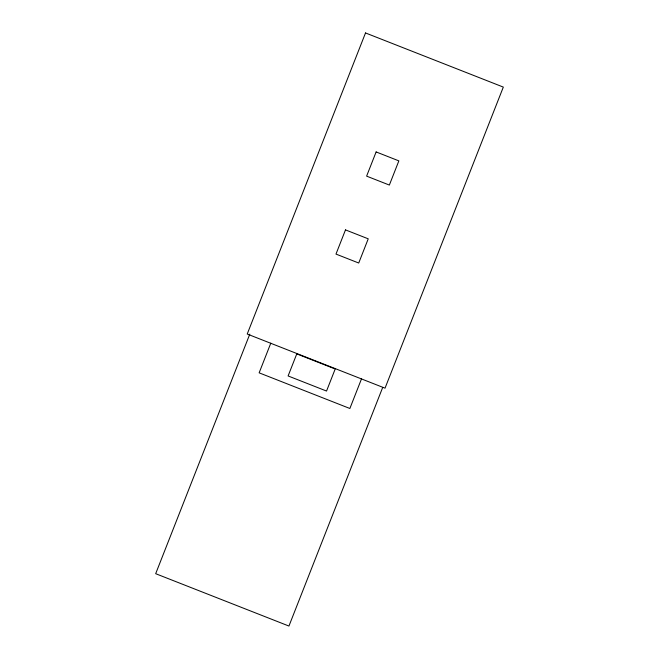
<?xml version="1.0" encoding="UTF-8"?>
<svg xmlns="http://www.w3.org/2000/svg" width="659" height="659" viewBox="0 0 659 659"><rect width="100%" height="100%" fill="white"/><g stroke="black" fill="none" stroke-linecap="round" stroke-linejoin="round"><path stroke-width="0.99" d="M249.802 334.129L155.681 573.692L288.939 626.05L382.69 387.443M270.8 343.158L259.144 372.837L349.871 408.489L361.536 378.801M365.514 32.95L247.224 334.031L385.029 388.176L503.319 87.095L365.514 32.95M296.772 353.891L288.107 375.951L326.534 391.051L335.2 368.991L296.772 353.891M345.489 229.892L335.983 254.086L358.727 263.023L368.233 238.822L345.489 229.892M376.124 151.932L366.618 176.134L389.354 185.064L398.86 160.87L376.124 151.932"/></g></svg>
